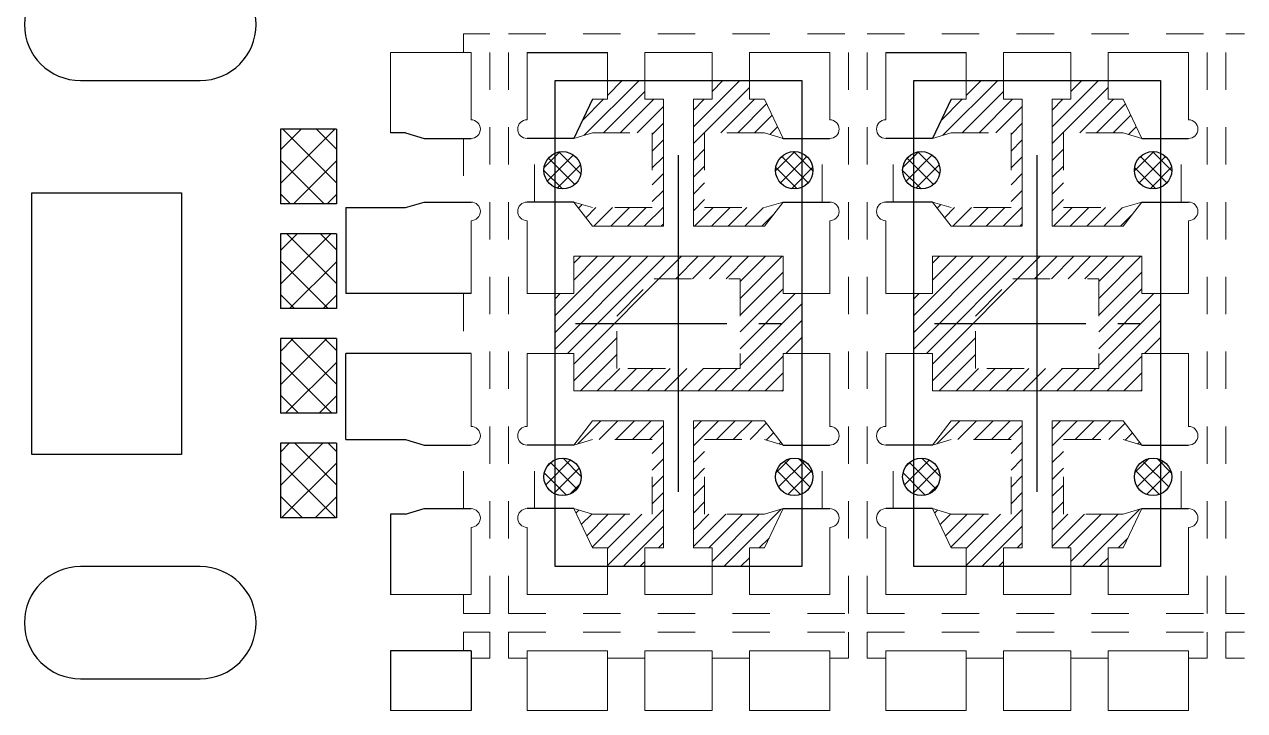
# Model space of a CAD drawing. Extents: x 741 to 839, y -25 to 98.
# Drawn here: x 764.402 to 767.667, y 27.476 to 29.311 of the extents above; entities that cross this region are included whole.
import ezdxf

# ---------------------------------------------------------------- set-up
doc = ezdxf.new("R2010")
doc.units = 0
doc.linetypes.add('CENTER2', pattern=[28.575, 19.05, -3.175, 3.175, -3.175])
doc.linetypes.add('HIDDEN2', pattern=[4.7625, 3.175, -1.5875])
for name, color, linetype in [('1', 7, 'Continuous'), ('BOT', 7, 'Continuous'), ('DIE', 7, 'Continuous'), ('ECTH', 4, 'Continuous'), ('outline', 190, 'Continuous'), ('pkg', 2, 'Continuous'), ('PLATING', 3, 'Continuous'), ('中心线', 1, 'CENTER2'), ('图层1实体', 7, 'Continuous')]:
    doc.layers.add(name, color=color, linetype=linetype)
doc.layers.add('ETCH', color=4, linetype='Continuous', lineweight=15)
doc.layers.add('标注线', color=3, linetype='Continuous', lineweight=9)
pattern_1 = [(135, (736.445245, 33.975345), (-0.02245064, -0.02245064), []), (225, (736.445245, 33.975345), (0.02245064, -0.02245064), [])]
pattern_2 = [(135, (737.405245, 33.975345), (-0.02245064, -0.02245064), []), (225, (737.405245, 33.975345), (0.02245064, -0.02245064), [])]

# ---------------------------------------------------------------- blocks, each defined once
blk = doc.blocks.new('*U13')
at = {"layer": 'pkg'}
blk.add_lwpolyline([(-0.33, -0.65), (-0.33, 0.65), (0.33, 0.65), (0.33, -0.65)], close=True, dxfattribs=at)
at = {"layer": '中心线'}
for p, q in [((0, -0.45), (0, 0.45)), ((-0.13, 0), (0.13, 0))]:
    blk.add_line(p, q, dxfattribs=at)
blk = doc.blocks.new('*U12')
at = {"layer": '标注线', "color": 0, "linetype": 'ByBlock', "lineweight": -2}
for p in [(0, 0), (0.96, 0)]:
    blk.add_blockref('*U13', p, dxfattribs=at)
blk = doc.blocks.new('*U18')
at = {"color": 7}
blk.add_lwpolyline([(-0.2, 0.35), (0.2, 0.35), (0.2, -0.35), (-0.2, -0.35)], close=True, dxfattribs=at)
blk = doc.blocks.new('*U19')
at = {"color": 0, "linetype": 'ByBlock', "lineweight": -2}
blk.add_blockref('*U18', (0, 0), dxfattribs=at)
blk = doc.blocks.new('*U71')
at = {"color": 1, "ltscale": 10}
for p, q in [((0.16, 0.15), (-0.16, 0.15)), ((-0.16, -0.15), (0.16, -0.15))]:
    blk.add_line(p, q, dxfattribs=at)
at = {"layer": '1', "color": 1, "ltscale": 10}
for centre, start, end in [((-0.16, 0), 90, 270), ((0.16, 0), 270, 90)]:
    blk.add_arc(centre, 0.15, start, end, dxfattribs=at)
blk = doc.blocks.new('*U72')
at = {"layer": 'PLATING', "color": 0, "linetype": 'ByBlock', "lineweight": -2, "transparency": 16777216}
for p in [(0, 1.6), (0, 0)]:
    blk.add_blockref('*U71', p, dxfattribs=at)
blk = doc.blocks.new('*U75')
at = {"lineweight": 15}
for p, q in [((-0.48, 0.08), (-0.48, -0.08)), ((-0.48, 0.08), (-0.265, 0.08)), ((-0.48, 0.08), (-0.265, 0.08)), ((-0.48, 0.08), (-0.265, 0.08)), ((-0.265, 0.08), (-0.265, -0.08)), ((-0.165, -0.08), (-0.165, 0.08)), ((-0.165, 0.08), (0.015, 0.08)), ((0.015, 0.08), (0.015, -0.08)), ((0.115, 0.08), (0.33, 0.08)), ((0.115, 0.08), (0.115, -0.08)), ((0.115, 0.08), (0.33, 0.08)), ((0.115, 0.08), (0.33, 0.08)), ((0.33, 0.08), (0.33, -0.08)), ((-0.48, -0.08), (-0.265, -0.08)), ((-0.165, -0.08), (0.015, -0.08)), ((0.115, -0.08), (0.33, -0.08))]:
    blk.add_line(p, q, dxfattribs=at)
at = {"color": 4, "linetype": 'HIDDEN2', "lineweight": 15, "ltscale": 0.01}
for p, q in [((-0.265, 0.06), (-0.165, 0.06)), ((0.015, 0.06), (0.115, 0.06)), ((0.33, 0.06), (0.38, 0.06)), ((0.43, 0.06), (0.48, 0.06))]:
    blk.add_line(p, q, dxfattribs=at)
blk = doc.blocks.new('*U76')
at = {"color": 0, "linetype": 'ByBlock', "lineweight": -2, "transparency": 16777216}
for p in [(0, 0), (0.96, 0)]:
    blk.add_blockref('*U75', p, dxfattribs=at)
blk = doc.blocks.new('*U77')
at = {"color": 7}
for p, q in [((-0.02, 0.435), (-0.06, 0.435)), ((-0.02, 0.435), (0.03, 0.42)), ((-0.18, 0.235), (-0.02, 0.235)), ((-0.18, 0.235), (-0.18, 0.005)), ((-0.02, 0.235), (0.03, 0.25)), ((0.155, 0.005), (-0.18, 0.005)), ((-0.18, -0.385), (-0.18, -0.155)), ((0.155, -0.155), (-0.18, -0.155)), ((-0.18, -0.385), (-0.02, -0.385)), ((-0.02, -0.385), (0.03, -0.4)), ((-0.02, -0.585), (-0.06, -0.585)), ((-0.06, -0.585), (-0.06, -0.8)), ((-0.02, -0.585), (0.03, -0.57))]:
    blk.add_line(p, q, dxfattribs=at)
at = {"layer": 'DIE', "lineweight": 15}
for p, q in [((0.155, 0.65), (-0.06, 0.65)), ((-0.06, 0.65), (-0.06, 0.435)), ((0.155, 0.65), (0.155, 0.47)), ((0.03, 0.42), (0.135, 0.42)), ((0.03, 0.25), (0.135, 0.25)), ((0.155, 0.2), (0.155, 0.005)), ((0.155, -0.35), (0.155, -0.155)), ((0.03, -0.4), (0.135, -0.4)), ((0.03, -0.57), (0.135, -0.57)), ((0.155, -0.8), (0.155, -0.62)), ((0.155, -0.8), (-0.06, -0.8))]:
    blk.add_line(p, q, dxfattribs=at)
at = {"layer": 'DIE'}
for p, q in [((0.03, 0.42), (0.155, 0.42)), ((0.03, 0.25), (0.155, 0.25)), ((0.03, -0.4), (0.155, -0.4)), ((0.03, -0.57), (0.155, -0.57))]:
    blk.add_line(p, q, dxfattribs=at)
at = {"layer": 'DIE', "lineweight": 15}
for centre in [(0.155, 0.445), (0.155, 0.225), (0.155, -0.375), (0.155, -0.595)]:
    blk.add_arc(centre, 0.025, 270, 90, dxfattribs=at)
at = {"layer": '图层1实体', "color": 4, "linetype": 'HIDDEN2', "lineweight": 15, "ltscale": 0.01}
for p, q in [((0.135, 0.75), (0.135, 0.8)), ((0.135, 0.65), (0.135, 0.7)), ((0.135, 0.42), (0.135, 0.25)), ((0.135, 0.005), (0.135, -0.155)), ((0.135, -0.57), (0.135, -0.4))]:
    blk.add_line(p, q, dxfattribs=at)
blk = doc.blocks.new('*U78')
at = {"color": 0, "linetype": 'ByBlock', "lineweight": -2, "transparency": 16777216}
blk.add_blockref('*U77', (0, 0), dxfattribs=at)

msp = doc.modelspace()

# ---------------------------------------------------------------- hatches: boundary and pattern name
at = {"layer": 'ECTH'}
h = msp.add_hatch(dxfattribs=at)
h.set_pattern_fill('ANSI31', color=4, scale=0.01)
h.set_pattern_definition([(45, (-119.181103, -67.016574), (-0.0224506403, 0.0224506403), [])])
h.paths.add_polyline_path([(765.8218, 28.4307), (765.8718, 28.4307), (765.8718, 28.3307), (766.4318, 28.3307), (766.4318, 28.4307), (766.4818, 28.4307), (766.4818, 28.5907), (766.4318, 28.5907), (766.4318, 28.6907), (765.8718, 28.6907), (765.8718, 28.5907), (765.8218, 28.5907)])
h.paths.add_polyline_path([(765.9868, 28.3907), (765.9868, 28.4807), (766.1368, 28.6307), (766.3168, 28.6307), (766.3168, 28.3907)], flags=16)
h.paths.add_polyline_path([(766.0618, 27.8607), (766.0618, 27.9107), (766.1118, 27.9109), (766.1118, 28.2507), (765.9218, 28.2507), (765.8718, 28.1857), (765.9218, 28.2007), (766.0818, 28.2007), (766.0818, 28.0007), (765.9218, 28.0007), (765.8718, 28.0157), (765.9218, 27.9107), (765.9618, 27.9107), (765.9618, 27.8607)])
h.paths.add_polyline_path([(766.3418, 27.8607), (766.3418, 27.9107), (766.3818, 27.9109), (766.4318, 28.0157), (766.3818, 28.0007), (766.2218, 28.0007), (766.2218, 28.2007), (766.3818, 28.2007), (766.4318, 28.1857), (766.3818, 28.2507), (766.1918, 28.2507), (766.1918, 27.9107), (766.2418, 27.9107), (766.2418, 27.8607)])
h.paths.add_polyline_path([(765.9218, 29.0207), (766.0818, 29.0207), (766.0818, 28.8207), (765.9218, 28.8207), (765.8718, 28.8357), (765.9218, 28.7707), (766.1118, 28.7707), (766.1118, 29.1107), (766.0618, 29.1107), (766.0618, 29.1607), (765.9618, 29.1607), (765.9618, 29.1107), (765.9218, 29.1107), (765.8718, 29.0057)])
h.paths.add_polyline_path([(766.2418, 29.1107), (766.1918, 29.1105), (766.1918, 28.7707), (766.3818, 28.7707), (766.4318, 28.8357), (766.3818, 28.8207), (766.2218, 28.8207), (766.2218, 29.0207), (766.3818, 29.0207), (766.4318, 29.0057), (766.3818, 29.1107), (766.3418, 29.1107), (766.3418, 29.1607), (766.2418, 29.1607)])
h = msp.add_hatch(dxfattribs=at)
h.set_pattern_fill('ANSI31', color=4, scale=0.01)
h.set_pattern_definition([(45, (-118.221103, -67.016574), (-0.0224506403, 0.0224506403), [])])
h.paths.add_polyline_path([(766.7818, 28.4307), (766.8318, 28.4307), (766.8318, 28.3307), (767.3918, 28.3307), (767.3918, 28.4307), (767.4418, 28.4307), (767.4418, 28.5907), (767.3918, 28.5907), (767.3918, 28.6907), (766.8318, 28.6907), (766.8318, 28.5907), (766.7818, 28.5907)])
h.paths.add_polyline_path([(766.9468, 28.3907), (766.9468, 28.4807), (767.0968, 28.6307), (767.2768, 28.6307), (767.2768, 28.3907)], flags=16)
h.paths.add_polyline_path([(767.0218, 27.8607), (767.0218, 27.9107), (767.0718, 27.9109), (767.0718, 28.2507), (766.8818, 28.2507), (766.8318, 28.1857), (766.8818, 28.2007), (767.0418, 28.2007), (767.0418, 28.0007), (766.8818, 28.0007), (766.8318, 28.0157), (766.8818, 27.9107), (766.9218, 27.9107), (766.9218, 27.8607)])
h.paths.add_polyline_path([(767.3018, 27.8607), (767.3018, 27.9107), (767.3418, 27.9109), (767.3918, 28.0157), (767.3418, 28.0007), (767.1818, 28.0007), (767.1818, 28.2007), (767.3418, 28.2007), (767.3918, 28.1857), (767.3418, 28.2507), (767.1518, 28.2507), (767.1518, 27.9107), (767.2018, 27.9107), (767.2018, 27.8607)])
h.paths.add_polyline_path([(766.8818, 29.0207), (767.0418, 29.0207), (767.0418, 28.8207), (766.8818, 28.8207), (766.8318, 28.8357), (766.8818, 28.7707), (767.0718, 28.7707), (767.0718, 29.1107), (767.0218, 29.1107), (767.0218, 29.1607), (766.9218, 29.1607), (766.9218, 29.1107), (766.8818, 29.1107), (766.8318, 29.0057)])
h.paths.add_polyline_path([(767.2018, 29.1107), (767.1518, 29.1105), (767.1518, 28.7707), (767.3418, 28.7707), (767.3918, 28.8357), (767.3418, 28.8207), (767.1818, 28.8207), (767.1818, 29.0207), (767.3418, 29.0207), (767.3918, 29.0057), (767.3418, 29.1107), (767.3018, 29.1107), (767.3018, 29.1607), (767.2018, 29.1607)])
at = {"layer": 'ETCH', "lineweight": 15}
h = msp.add_hatch(dxfattribs=at)
h.set_pattern_fill('ANSI37', color=6, scale=0.01, angle=90)
h.set_pattern_definition(pattern_1)
h.paths.add_polyline_path([(765.8918, 28.9207, 1), (765.7918, 28.9207, 1)])
h = msp.add_hatch(dxfattribs=at)
h.set_pattern_fill('ANSI37', color=6, scale=0.01, angle=90)
h.set_pattern_definition(pattern_1)
h.paths.add_polyline_path([(766.4118, 28.9207, -1), (766.5118, 28.9207, -1)])
h = msp.add_hatch(dxfattribs=at)
h.set_pattern_fill('ANSI37', color=6, scale=0.01, angle=90)
h.set_pattern_definition(pattern_2)
h.paths.add_polyline_path([(766.8518, 28.9207, 1), (766.7518, 28.9207, 1)])
h = msp.add_hatch(dxfattribs=at)
h.set_pattern_fill('ANSI37', color=6, scale=0.01, angle=90)
h.set_pattern_definition(pattern_2)
h.paths.add_polyline_path([(767.3718, 28.9207, -1), (767.4718, 28.9207, -1)])
h = msp.add_hatch(dxfattribs=at)
h.set_pattern_fill('ANSI37', color=6, scale=0.01, angle=270)
h.set_pattern_definition(pattern_1)
h.paths.add_polyline_path([(765.8918, 28.1007, -1), (765.7918, 28.1007, -1)])
h = msp.add_hatch(dxfattribs=at)
h.set_pattern_fill('ANSI37', color=6, scale=0.01, angle=270)
h.set_pattern_definition(pattern_1)
h.paths.add_polyline_path([(766.4118, 28.1007, 1), (766.5118, 28.1007, 1)])
h = msp.add_hatch(dxfattribs=at)
h.set_pattern_fill('ANSI37', color=6, scale=0.01, angle=270)
h.set_pattern_definition(pattern_2)
h.paths.add_polyline_path([(766.8518, 28.1007, -1), (766.7518, 28.1007, -1)])
h = msp.add_hatch(dxfattribs=at)
h.set_pattern_fill('ANSI37', color=6, scale=0.01, angle=270)
h.set_pattern_definition(pattern_2)
h.paths.add_polyline_path([(767.3718, 28.1007, 1), (767.4718, 28.1007, 1)])
at = {"layer": 'PLATING'}
h = msp.add_hatch(dxfattribs=at)
h.set_pattern_fill('ANSI37', color=256, scale=0.02)
h.paths.add_polyline_path([(765.2368, 29.0307), (765.0868, 29.0307), (765.0868, 28.8307), (765.2368, 28.8307)])
h.paths.add_polyline_path([(765.2368, 28.7507), (765.0868, 28.7507), (765.0868, 28.5507), (765.2368, 28.5507)])
h.paths.add_polyline_path([(765.2368, 28.4707), (765.0868, 28.4707), (765.0868, 28.2707), (765.2368, 28.2707)])
h.paths.add_polyline_path([(765.2368, 28.1907), (765.0868, 28.1907), (765.0868, 27.9907), (765.2368, 27.9907)])

# ---------------------------------------------------------------- linework, layer by layer
at = {"color": 7}
for p, q in [((765.7468, 29.2357, 0.1909), (765.9618, 29.2357, 0.1909)), ((766.7068, 29.2357, 0.1909), (766.9218, 29.2357, 0.1909)), ((765.5968, 27.6357, 0.1909), (765.3818, 27.6357, 0.1909)), ((765.3818, 27.6357, 0.1909), (765.3818, 27.4757, 0.1909)), ((765.5968, 27.6357, 0.1909), (765.5968, 27.4757, 0.1909))]:
    msp.add_line(p, q, dxfattribs=at)
at = {"layer": 'BOT', "color": 4, "linetype": 'HIDDEN2', "lineweight": 15, "ltscale": 0.01}
for p, q in [((765.9218, 29.0207, 0.1909), (765.8718, 29.0057, 0.1909)), ((765.9218, 29.0207, 0.1909), (766.0818, 29.0207, 0.1909)), ((766.0818, 29.0207, 0.1909), (766.0818, 28.8207, 0.1909)), ((766.3818, 29.0207, 0.1909), (766.2218, 29.0207, 0.1909)), ((766.2218, 29.0207, 0.1909), (766.2218, 28.8207, 0.1909)), ((766.3818, 29.0207, 0.1909), (766.4318, 29.0057, 0.1909)), ((766.8818, 29.0207, 0.1909), (766.8318, 29.0057, 0.1909)), ((766.8818, 29.0207, 0.1909), (767.0418, 29.0207, 0.1909)), ((767.0418, 29.0207, 0.1909), (767.0418, 28.8207, 0.1909)), ((767.3418, 29.0207, 0.1909), (767.1818, 29.0207, 0.1909)), ((767.1818, 29.0207, 0.1909), (767.1818, 28.8207, 0.1909)), ((767.3418, 29.0207, 0.1909), (767.3918, 29.0057, 0.1909)), ((765.9218, 28.8207, 0.1909), (765.8718, 28.8357, 0.1909)), ((766.3818, 28.8207, 0.1909), (766.4318, 28.8357, 0.1909)), ((766.8818, 28.8207, 0.1909), (766.8318, 28.8357, 0.1909)), ((767.3418, 28.8207, 0.1909), (767.3918, 28.8357, 0.1909)), ((766.0818, 28.8207, 0.1909), (765.9218, 28.8207, 0.1909)), ((766.2218, 28.8207, 0.1909), (766.3818, 28.8207, 0.1909)), ((767.0418, 28.8207, 0.1909), (766.8818, 28.8207, 0.1909)), ((767.1818, 28.8207, 0.1909), (767.3418, 28.8207, 0.1909)), ((765.9218, 28.2007, 0.1909), (765.8718, 28.1857, 0.1909)), ((766.0818, 28.2007, 0.1909), (765.9218, 28.2007, 0.1909)), ((766.0818, 28.0007, 0.1909), (766.0818, 28.2007, 0.1909)), ((766.2218, 28.0007, 0.1909), (766.2218, 28.2007, 0.1909)), ((766.2218, 28.2007, 0.1909), (766.3818, 28.2007, 0.1909)), ((766.3818, 28.2007, 0.1909), (766.4318, 28.1857, 0.1909)), ((766.8818, 28.2007, 0.1909), (766.8318, 28.1857, 0.1909)), ((767.0418, 28.2007, 0.1909), (766.8818, 28.2007, 0.1909)), ((767.0418, 28.0007, 0.1909), (767.0418, 28.2007, 0.1909)), ((767.1818, 28.0007, 0.1909), (767.1818, 28.2007, 0.1909)), ((767.1818, 28.2007, 0.1909), (767.3418, 28.2007, 0.1909)), ((767.3418, 28.2007, 0.1909), (767.3918, 28.1857, 0.1909)), ((765.9218, 28.0007, 0.1909), (765.8718, 28.0157, 0.1909)), ((766.3818, 28.0007, 0.1909), (766.4318, 28.0157, 0.1909)), ((766.8818, 28.0007, 0.1909), (766.8318, 28.0157, 0.1909)), ((767.3418, 28.0007, 0.1909), (767.3918, 28.0157, 0.1909)), ((765.9218, 28.0007, 0.1909), (766.0818, 28.0007, 0.1909)), ((766.3818, 28.0007, 0.1909), (766.2218, 28.0007, 0.1909)), ((766.8818, 28.0007, 0.1909), (767.0418, 28.0007, 0.1909)), ((767.3418, 28.0007, 0.1909), (767.1818, 28.0007, 0.1909))]:
    msp.add_line(p, q, dxfattribs=at)
at = {"layer": 'BOT', "color": 4, "linetype": 'HIDDEN2', "lineweight": 15, "ltscale": 0.01, "elevation": 0.1909}
for points in [[(766.0868, 28.6307), (766.3168, 28.6307), (766.3168, 28.3907), (765.9868, 28.3907), (765.9868, 28.5307)], [(767.0468, 28.6307), (767.2768, 28.6307), (767.2768, 28.3907), (766.9468, 28.3907), (766.9468, 28.5307)]]:
    msp.add_lwpolyline(points, close=True, dxfattribs=at)
at = {"layer": 'DIE', "lineweight": 15}
for p, q in [((765.7468, 29.0557, 0.1909), (765.7468, 29.2357, 0.1909)), ((765.9618, 29.2357, 0.1909), (765.9618, 29.1105, 0.1909)), ((766.5568, 29.2357, 0.1909), (766.3418, 29.2357, 0.1909)), ((766.3418, 29.2357, 0.1909), (766.3418, 29.1105, 0.1909)), ((766.5568, 29.0557, 0.1909), (766.5568, 29.2357, 0.1909)), ((766.7068, 29.0557, 0.1909), (766.7068, 29.2357, 0.1909)), ((766.9218, 29.2357, 0.1909), (766.9218, 29.1105, 0.1909)), ((767.5168, 29.2357, 0.1909), (767.3018, 29.2357, 0.1909)), ((767.3018, 29.2357, 0.1909), (767.3018, 29.1105, 0.1909)), ((767.5168, 29.0557, 0.1909), (767.5168, 29.2357, 0.1909)), ((765.9618, 29.1107, 0.1909), (765.9218, 29.1107, 0.1909)), ((766.1118, 29.1107, 0.1909), (766.0618, 29.1107, 0.1909)), ((766.1118, 29.1105, 0.1909), (766.1118, 28.7707, 0.1909)), ((766.1918, 29.1107, 0.1909), (766.2418, 29.1107, 0.1909)), ((766.1918, 29.1105, 0.1909), (766.1918, 28.7707, 0.1909)), ((766.3418, 29.1107, 0.1909), (766.3818, 29.1107, 0.1909)), ((766.4318, 29.0057, 0.1909), (766.3818, 29.1105, 0.1909)), ((766.9218, 29.1107, 0.1909), (766.8818, 29.1107, 0.1909)), ((767.0718, 29.1107, 0.1909), (767.0218, 29.1107, 0.1909)), ((767.0718, 29.1105, 0.1909), (767.0718, 28.7707, 0.1909)), ((767.1518, 29.1107, 0.1909), (767.2018, 29.1107, 0.1909)), ((767.1518, 29.1105, 0.1909), (767.1518, 28.7707, 0.1909)), ((767.3018, 29.1107, 0.1909), (767.3418, 29.1107, 0.1909)), ((767.3918, 29.0057, 0.1909), (767.3418, 29.1105, 0.1909)), ((765.8718, 29.0057, 0.1909), (765.7668, 29.0057, 0.1909)), ((766.8318, 29.0057, 0.1909), (766.7268, 29.0057, 0.1909)), ((765.8718, 28.8357, 0.1909), (765.7668, 28.8357, 0.1909)), ((765.8718, 28.8357, 0.1909), (765.9218, 28.7707, 0.1909)), ((766.4318, 28.8357, 0.1909), (766.3818, 28.7707, 0.1909)), ((766.4318, 28.8357, 0.1909), (766.5568, 28.8357, 0.1909)), ((766.8318, 28.8357, 0.1909), (766.7268, 28.8357, 0.1909)), ((766.8318, 28.8357, 0.1909), (766.8818, 28.7707, 0.1909)), ((767.3918, 28.8357, 0.1909), (767.3418, 28.7707, 0.1909)), ((767.3918, 28.8357, 0.1909), (767.5168, 28.8357, 0.1909)), ((765.7468, 28.5907, 0.1909), (765.7468, 28.7857, 0.1909)), ((766.1118, 28.7707, 0.1909), (765.9218, 28.7707, 0.1909)), ((766.1918, 28.7707, 0.1909), (766.3818, 28.7707, 0.1909)), ((766.5568, 28.5907, 0.1909), (766.5568, 28.7857, 0.1909)), ((766.7068, 28.5907, 0.1909), (766.7068, 28.7857, 0.1909)), ((767.0718, 28.7707, 0.1909), (766.8818, 28.7707, 0.1909)), ((767.1518, 28.7707, 0.1909), (767.3418, 28.7707, 0.1909)), ((767.5168, 28.5907, 0.1909), (767.5168, 28.7857, 0.1909)), ((766.4318, 28.6907, 0.1909), (765.8718, 28.6907, 0.1909)), ((765.8718, 28.6907, 0.1909), (765.8718, 28.5907, 0.1909)), ((766.4318, 28.6907, 0.1909), (766.4318, 28.5907, 0.1909)), ((767.3918, 28.6907, 0.1909), (766.8318, 28.6907, 0.1909)), ((766.8318, 28.6907, 0.1909), (766.8318, 28.5907, 0.1909)), ((767.3918, 28.6907, 0.1909), (767.3918, 28.5907, 0.1909)), ((765.8718, 28.5907, 0.1909), (765.7468, 28.5907, 0.1909)), ((766.4318, 28.5907, 0.1909), (766.5568, 28.5907, 0.1909)), ((766.8318, 28.5907, 0.1909), (766.7068, 28.5907, 0.1909)), ((767.3918, 28.5907, 0.1909), (767.5168, 28.5907, 0.1909)), ((765.8718, 28.4307, 0.1909), (765.7468, 28.4307, 0.1909)), ((765.7468, 28.2357, 0.1909), (765.7468, 28.4307, 0.1909)), ((765.8718, 28.4307, 0.1909), (765.8718, 28.3307, 0.1909)), ((766.4318, 28.4307, 0.1909), (766.4318, 28.3307, 0.1909)), ((766.4318, 28.4307, 0.1909), (766.5568, 28.4307, 0.1909)), ((766.5568, 28.2357, 0.1909), (766.5568, 28.4307, 0.1909)), ((766.8318, 28.4307, 0.1909), (766.7068, 28.4307, 0.1909)), ((766.7068, 28.2357, 0.1909), (766.7068, 28.4307, 0.1909)), ((766.8318, 28.4307, 0.1909), (766.8318, 28.3307, 0.1909)), ((767.3918, 28.4307, 0.1909), (767.3918, 28.3307, 0.1909)), ((767.3918, 28.4307, 0.1909), (767.5168, 28.4307, 0.1909)), ((767.5168, 28.2357, 0.1909), (767.5168, 28.4307, 0.1909)), ((766.4318, 28.3307, 0.1909), (765.8718, 28.3307, 0.1909)), ((767.3918, 28.3307, 0.1909), (766.8318, 28.3307, 0.1909)), ((765.8718, 28.1857, 0.1909), (765.9218, 28.2507, 0.1909)), ((766.1118, 28.2507, 0.1909), (765.9218, 28.2507, 0.1909)), ((766.1118, 27.9109, 0.1909), (766.1118, 28.2507, 0.1909)), ((766.1918, 27.9109, 0.1909), (766.1918, 28.2507, 0.1909)), ((766.1918, 28.2507, 0.1909), (766.3818, 28.2507, 0.1909)), ((766.4318, 28.1857, 0.1909), (766.3818, 28.2507, 0.1909)), ((766.8318, 28.1857, 0.1909), (766.8818, 28.2507, 0.1909)), ((767.0718, 28.2507, 0.1909), (766.8818, 28.2507, 0.1909)), ((767.0718, 27.9109, 0.1909), (767.0718, 28.2507, 0.1909)), ((767.1518, 27.9109, 0.1909), (767.1518, 28.2507, 0.1909)), ((767.1518, 28.2507, 0.1909), (767.3418, 28.2507, 0.1909)), ((767.3918, 28.1857, 0.1909), (767.3418, 28.2507, 0.1909)), ((765.8718, 28.1857, 0.1909), (765.7668, 28.1857, 0.1909)), ((766.8318, 28.1857, 0.1909), (766.7268, 28.1857, 0.1909)), ((765.8718, 28.0157, 0.1909), (765.7668, 28.0157, 0.1909)), ((765.8718, 28.0157, 0.1909), (765.9218, 27.9109, 0.1909)), ((766.4318, 28.0157, 0.1909), (766.3818, 27.9109, 0.1909)), ((766.4318, 28.0157, 0.1909), (766.5568, 28.0157, 0.1909)), ((766.8318, 28.0157, 0.1909), (766.7268, 28.0157, 0.1909)), ((766.8318, 28.0157, 0.1909), (766.8818, 27.9109, 0.1909)), ((767.3918, 28.0157, 0.1909), (767.3418, 27.9109, 0.1909)), ((767.3918, 28.0157, 0.1909), (767.5168, 28.0157, 0.1909)), ((765.7468, 27.7857, 0.1909), (765.7468, 27.9657, 0.1909)), ((766.5568, 27.7857, 0.1909), (766.5568, 27.9657, 0.1909)), ((766.7068, 27.7857, 0.1909), (766.7068, 27.9657, 0.1909)), ((767.5168, 27.7857, 0.1909), (767.5168, 27.9657, 0.1909)), ((765.9618, 27.9107, 0.1909), (765.9218, 27.9107, 0.1909)), ((765.9618, 27.7857, 0.1909), (765.9618, 27.9109, 0.1909)), ((766.1118, 27.9107, 0.1909), (766.0618, 27.9107, 0.1909)), ((766.1918, 27.9107, 0.1909), (766.2418, 27.9107, 0.1909)), ((766.3418, 27.7857, 0.1909), (766.3418, 27.9109, 0.1909)), ((766.3418, 27.9107, 0.1909), (766.3818, 27.9107, 0.1909)), ((766.9218, 27.9107, 0.1909), (766.8818, 27.9107, 0.1909)), ((766.9218, 27.7857, 0.1909), (766.9218, 27.9109, 0.1909)), ((767.0718, 27.9107, 0.1909), (767.0218, 27.9107, 0.1909)), ((767.1518, 27.9107, 0.1909), (767.2018, 27.9107, 0.1909)), ((767.3018, 27.7857, 0.1909), (767.3018, 27.9109, 0.1909)), ((767.3018, 27.9107, 0.1909), (767.3418, 27.9107, 0.1909)), ((765.7468, 27.7857, 0.1909), (765.9618, 27.7857, 0.1909)), ((766.3418, 27.7857, 0.1909), (766.5568, 27.7857, 0.1909)), ((766.7068, 27.7857, 0.1909), (766.9218, 27.7857, 0.1909)), ((767.3018, 27.7857, 0.1909), (767.5168, 27.7857, 0.1909)), ((765.5968, 27.6357, 0.1909), (765.3818, 27.6357, 0.1909)), ((765.5968, 27.4757, 0.1909), (765.3818, 27.4757, 0.1909))]:
    msp.add_line(p, q, dxfattribs=at)
at = {"layer": 'DIE'}
for p, q in [((765.9218, 29.1107, 0.1909), (765.8718, 29.0057, 0.1909)), ((766.8818, 29.1107, 0.1909), (766.8318, 29.0057, 0.1909)), ((765.8718, 29.0057, 0.1909), (765.7468, 29.0057, 0.1909)), ((766.4318, 29.0057, 0.1909), (766.5568, 29.0057, 0.1909)), ((766.8318, 29.0057, 0.1909), (766.7068, 29.0057, 0.1909)), ((767.3918, 29.0057, 0.1909), (767.5168, 29.0057, 0.1909)), ((765.8718, 28.8357, 0.1909), (765.7468, 28.8357, 0.1909)), ((766.4318, 28.8357, 0.1909), (766.5568, 28.8357, 0.1909)), ((766.8318, 28.8357, 0.1909), (766.7068, 28.8357, 0.1909)), ((767.3918, 28.8357, 0.1909), (767.5168, 28.8357, 0.1909)), ((765.8718, 28.1857, 0.1909), (765.7468, 28.1857, 0.1909)), ((766.4318, 28.1857, 0.1909), (766.5568, 28.1857, 0.1909)), ((766.8318, 28.1857, 0.1909), (766.7068, 28.1857, 0.1909)), ((767.3918, 28.1857, 0.1909), (767.5168, 28.1857, 0.1909)), ((765.8718, 28.0157, 0.1909), (765.7468, 28.0157, 0.1909)), ((766.4318, 28.0157, 0.1909), (766.5568, 28.0157, 0.1909)), ((766.8318, 28.0157, 0.1909), (766.7068, 28.0157, 0.1909)), ((767.3918, 28.0157, 0.1909), (767.5168, 28.0157, 0.1909))]:
    msp.add_line(p, q, dxfattribs=at)
at = {"layer": 'DIE', "lineweight": 15, "elevation": 0.1909}
for points in [[(766.2418, 29.1105), (766.2418, 29.2357), (766.0618, 29.2357), (766.0618, 29.1105)], [(767.2018, 29.1105), (767.2018, 29.2357), (767.0218, 29.2357), (767.0218, 29.1105)], [(766.0618, 27.9109), (766.0618, 27.7857), (766.2418, 27.7857), (766.2418, 27.9109)], [(767.0218, 27.9109), (767.0218, 27.7857), (767.2018, 27.7857), (767.2018, 27.9109)]]:
    msp.add_lwpolyline(points, dxfattribs=at)
at = {"layer": 'DIE'}
for centre in [(765.8418, 28.9207, 0.1909), (766.4618, 28.9207, 0.1909), (766.8018, 28.9207, 0.1909), (767.4218, 28.9207, 0.1909), (765.8418, 28.1007, 0.1909), (766.4618, 28.1007, 0.1909), (766.8018, 28.1007, 0.1909), (767.4218, 28.1007, 0.1909)]:
    msp.add_circle(centre, 0.05, dxfattribs=at)
at = {"layer": 'DIE', "lineweight": 15}
for centre, start, end in [((765.7468, 29.0307, 0.1909), 90, 270), ((766.5568, 29.0307, 0.1909), 270, 90), ((766.7068, 29.0307, 0.1909), 90, 270), ((767.5168, 29.0307, 0.1909), 270, 90), ((765.7468, 28.8107, 0.1909), 90, 270), ((766.5568, 28.8107, 0.1909), 270, 90), ((766.7068, 28.8107, 0.1909), 90, 270), ((767.5168, 28.8107, 0.1909), 270, 90), ((765.7468, 28.2107, 0.1909), 90, 270), ((766.5568, 28.2107, 0.1909), 270, 90), ((766.7068, 28.2107, 0.1909), 90, 270), ((767.5168, 28.2107, 0.1909), 270, 90), ((765.7468, 27.9907, 0.1909), 90, 270), ((766.5568, 27.9907, 0.1909), 270, 90), ((766.7068, 27.9907, 0.1909), 90, 270), ((767.5168, 27.9907, 0.1909), 270, 90)]:
    msp.add_arc(centre, 0.025, start, end, dxfattribs=at)
at = {"layer": 'outline', "color": 6, "lineweight": 15, "elevation": 0.1909}
for points in [[(765.8218, 27.8607), (766.4818, 27.8607), (766.4818, 29.1607), (765.8218, 29.1607)], [(766.7818, 27.8607), (767.4418, 27.8607), (767.4418, 29.1607), (766.7818, 29.1607)]]:
    msp.add_lwpolyline(points, close=True, dxfattribs=at)
at = {"layer": 'PLATING'}
for p, q in [((765.0868, 29.0307, 0.1909), (765.0868, 28.8307, 0.1909)), ((765.2368, 29.0307, 0.1909), (765.0868, 29.0307, 0.1909)), ((765.2368, 29.0307, 0.1909), (765.2368, 28.8307, 0.1909)), ((765.2368, 28.8307, 0.1909), (765.0868, 28.8307, 0.1909)), ((765.0868, 28.7507, 0.1909), (765.0868, 28.5507, 0.1909)), ((765.2368, 28.7507, 0.1909), (765.0868, 28.7507, 0.1909)), ((765.2368, 28.7507, 0.1909), (765.2368, 28.5507, 0.1909)), ((765.2368, 28.5507, 0.1909), (765.0868, 28.5507, 0.1909)), ((765.0868, 28.4707, 0.1909), (765.0868, 28.2707, 0.1909)), ((765.2368, 28.4707, 0.1909), (765.0868, 28.4707, 0.1909)), ((765.2368, 28.4707, 0.1909), (765.2368, 28.2707, 0.1909)), ((765.2368, 28.2707, 0.1909), (765.0868, 28.2707, 0.1909)), ((765.0868, 28.1907, 0.1909), (765.0868, 27.9907, 0.1909)), ((765.2368, 28.1907, 0.1909), (765.0868, 28.1907, 0.1909)), ((765.2368, 28.1907, 0.1909), (765.2368, 27.9907, 0.1909)), ((765.2368, 27.9907, 0.1909), (765.0868, 27.9907, 0.1909))]:
    msp.add_line(p, q, dxfattribs=at)
at = {"layer": '中心线', "linetype": 'CENTER2', "ltscale": 0.01}
for p, q in [((766.1518, 28.2357, 0.1909), (766.1518, 28.7857, 0.1909)), ((767.1118, 28.2357, 0.1909), (767.1118, 28.7857, 0.1909)), ((765.8768, 28.5107, 0.1909), (766.4268, 28.5107, 0.1909)), ((766.8368, 28.5107, 0.1909), (767.3868, 28.5107, 0.1909))]:
    msp.add_line(p, q, dxfattribs=at)
at = {"layer": '图层1实体', "color": 4, "linetype": 'HIDDEN2', "lineweight": 15, "ltscale": 0.01}
for p, q in [((765.5768, 29.2857, 0.1909), (765.6468, 29.2857, 0.1909)), ((765.6468, 27.7357, 0.1909), (765.6468, 29.2857, 0.1909)), ((765.6968, 27.7357, 0.1909), (765.6968, 29.2857, 0.1909)), ((765.6968, 29.2857, 0.1909), (766.6068, 29.2857, 0.1909)), ((766.6068, 27.7357, 0.1909), (766.6068, 29.2857, 0.1909)), ((766.6568, 27.7357, 0.1909), (766.6568, 29.2857, 0.1909)), ((766.6568, 29.2857, 0.1909), (767.5668, 29.2857, 0.1909)), ((767.5668, 27.7357, 0.1909), (767.5668, 29.2857, 0.1909)), ((767.6168, 27.7357, 0.1909), (767.6168, 29.2857, 0.1909)), ((767.6168, 29.2857, 0.1909), (767.6668, 29.2857, 0.1909)), ((765.7668, 28.8357, 0.1909), (765.7668, 29.0057, 0.1909)), ((766.5368, 28.8357, 0.1909), (766.5368, 29.0057, 0.1909)), ((766.7268, 28.8357, 0.1909), (766.7268, 29.0057, 0.1909)), ((767.4968, 28.8357, 0.1909), (767.4968, 29.0057, 0.1909)), ((765.7668, 28.0157, 0.1909), (765.7668, 28.1857, 0.1909)), ((766.5368, 28.0157, 0.1909), (766.5368, 28.1857, 0.1909)), ((766.7268, 28.0157, 0.1909), (766.7268, 28.1857, 0.1909)), ((767.4968, 28.0157, 0.1909), (767.4968, 28.1857, 0.1909)), ((765.5768, 27.7357, 0.1909), (765.5768, 27.7857, 0.1909)), ((765.5768, 27.7357, 0.1909), (765.6468, 27.7357, 0.1909)), ((765.6968, 27.7357, 0.1909), (766.6068, 27.7357, 0.1909)), ((766.6568, 27.7357, 0.1909), (767.5668, 27.7357, 0.1909)), ((767.6168, 27.7357, 0.1909), (767.6668, 27.7357, 0.1909)), ((765.5768, 27.6357, 0.1909), (765.5768, 27.6857, 0.1909)), ((765.5768, 27.6857, 0.1909), (765.6468, 27.6857, 0.1909)), ((765.6468, 27.6157, 0.1909), (765.6468, 27.6857, 0.1909)), ((765.6968, 27.6857, 0.1909), (766.6068, 27.6857, 0.1909)), ((765.6968, 27.6157, 0.1909), (765.6968, 27.6857, 0.1909)), ((766.6068, 27.6157, 0.1909), (766.6068, 27.6857, 0.1909)), ((766.6568, 27.6857, 0.1909), (767.5668, 27.6857, 0.1909)), ((766.6568, 27.6157, 0.1909), (766.6568, 27.6857, 0.1909)), ((767.5668, 27.6157, 0.1909), (767.5668, 27.6857, 0.1909)), ((767.6168, 27.6857, 0.1909), (767.6668, 27.6857, 0.1909)), ((767.6168, 27.6157, 0.1909), (767.6168, 27.6857, 0.1909)), ((765.5968, 27.6157, 0.1909), (765.6468, 27.6157, 0.1909)), ((765.6968, 27.6157, 0.1909), (765.7468, 27.6157, 0.1909))]:
    msp.add_line(p, q, dxfattribs=at)

# ---------------------------------------------------------------- block references
at = {"color": 4}
for name, p in [('*U78', (765.4418, 28.5857, 0.1909)), ('*U76', (766.2268, 27.5557, 0.1909))]:
    msp.add_blockref(name, p, dxfattribs=at)
at = {"color": 7}
msp.add_blockref('*U19', (764.6218, 28.5107, 0.1909), dxfattribs=at)
at = {"layer": 'PLATING', "color": 4}
msp.add_blockref('*U72', (764.7118, 27.7107, 0.1909), dxfattribs=at)
at = {"layer": '标注线', "color": 4}
msp.add_blockref('*U12', (766.1518, 28.5107, 0.1909), dxfattribs=at)

doc.saveas('drawing.dxf')
